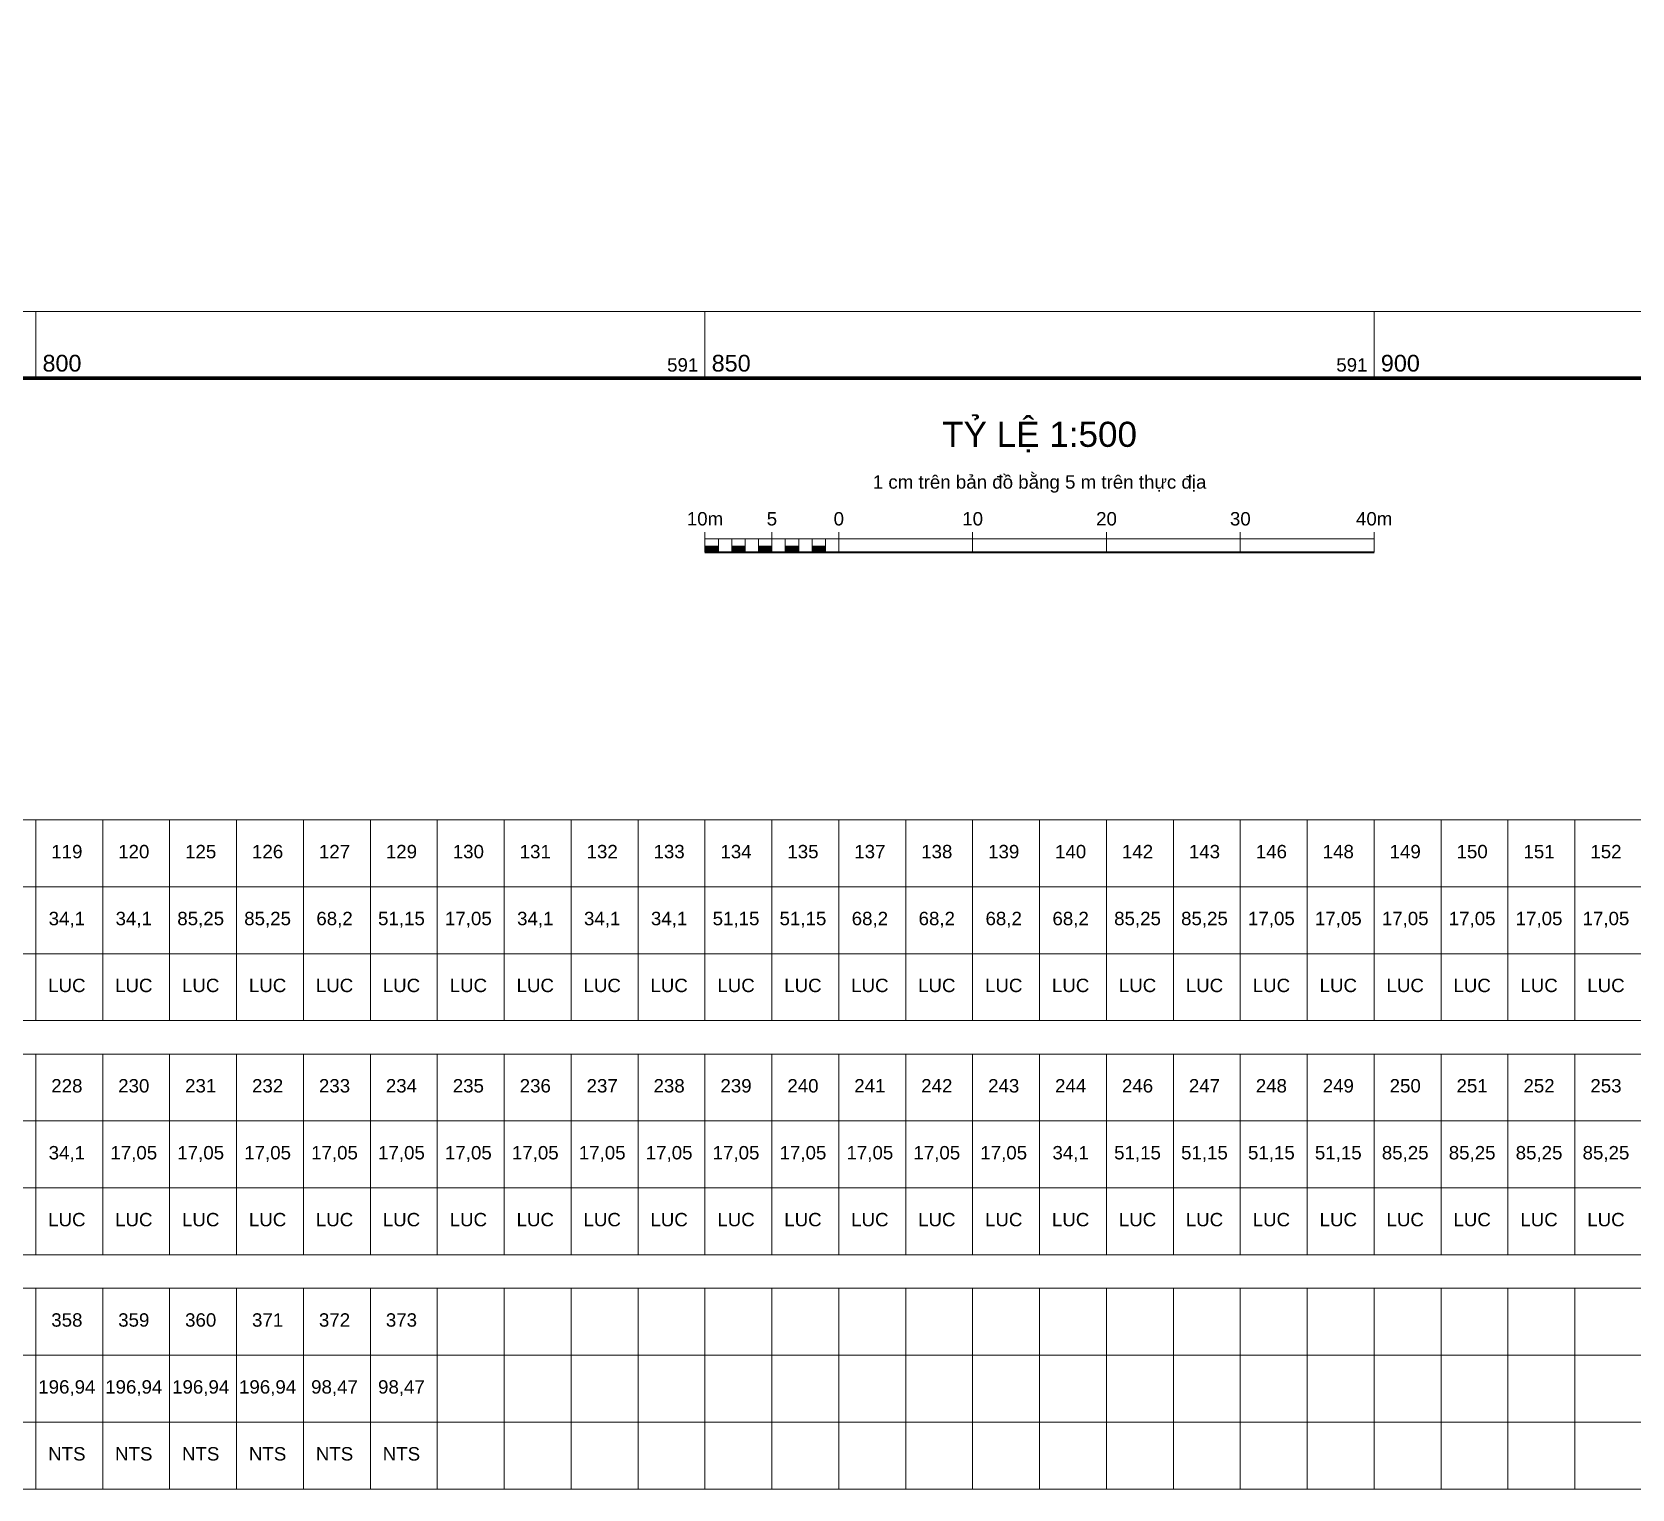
# Model space of a CAD drawing. Header units: metres. Extents: x 591680 to 592121, y 2319362 to 2319832.
# Drawn here: x 591799.7 to 591919.3, y 2319362 to 2319470.9 of the extents above; entities that cross this region are included whole.
import ezdxf
from ezdxf.enums import TextEntityAlignment as Align

# ---------------------------------------------------------------- set-up
doc = ezdxf.new("R2010")
doc.units = ezdxf.units.M
doc.header["$MEASUREMENT"] = 0
for name, color, linetype, lineweight in [('Level 13', 7, 'Continuous', 0), ('Level 2', 7, 'Continuous', 0), ('Level 4', 7, 'Continuous', 0), ('Level 63', 7, 'Continuous', 0)]:
    doc.layers.add(name, color=color, linetype=linetype, lineweight=lineweight)
doc.styles.get("Standard").update_dxf_attribs({"font": 'arial.ttf'})

# ---------------------------------------------------------------- blocks, each defined once
blk = doc.blocks.new('N_BTNh_15')
at = {"layer": 'Level 13', "color": 3, "linetype": 'Continuous', "lineweight": 0}
blk.add_text('LUC', height=1, dxfattribs=at).set_placement((0, -10), align=Align.MIDDLE_CENTER)
at = {"layer": 'Level 2', "color": 2, "linetype": 'Continuous', "lineweight": 0}
blk.add_text('119', height=1, dxfattribs=at).set_placement((0, 0), align=Align.MIDDLE_CENTER)
at = {"layer": 'Level 4', "color": 1, "linetype": 'Continuous', "lineweight": 0}
blk.add_text('34,1', height=1, dxfattribs=at).set_placement((0, -5), align=Align.MIDDLE_CENTER)
blk = doc.blocks.new('N_BTNh_16')
at = {"layer": 'Level 13', "color": 3, "linetype": 'Continuous', "lineweight": 0}
blk.add_text('LUC', height=1, dxfattribs=at).set_placement((0, -10), align=Align.MIDDLE_CENTER)
at = {"layer": 'Level 2', "color": 2, "linetype": 'Continuous', "lineweight": 0}
blk.add_text('120', height=1, dxfattribs=at).set_placement((0, 0), align=Align.MIDDLE_CENTER)
at = {"layer": 'Level 4', "color": 1, "linetype": 'Continuous', "lineweight": 0}
blk.add_text('34,1', height=1, dxfattribs=at).set_placement((0, -5), align=Align.MIDDLE_CENTER)
blk = doc.blocks.new('N_BTNh_17')
at = {"layer": 'Level 13', "color": 3, "linetype": 'Continuous', "lineweight": 0}
blk.add_text('LUC', height=1, dxfattribs=at).set_placement((0, -10), align=Align.MIDDLE_CENTER)
at = {"layer": 'Level 2', "color": 2, "linetype": 'Continuous', "lineweight": 0}
blk.add_text('127', height=1, dxfattribs=at).set_placement((0, 0), align=Align.MIDDLE_CENTER)
at = {"layer": 'Level 4', "color": 1, "linetype": 'Continuous', "lineweight": 0}
blk.add_text('68,2', height=1, dxfattribs=at).set_placement((0, -5), align=Align.MIDDLE_CENTER)
blk = doc.blocks.new('N_BTNh_18')
at = {"layer": 'Level 13', "color": 3, "linetype": 'Continuous', "lineweight": 0}
blk.add_text('LUC', height=1, dxfattribs=at).set_placement((0, -10), align=Align.MIDDLE_CENTER)
at = {"layer": 'Level 2', "color": 2, "linetype": 'Continuous', "lineweight": 0}
blk.add_text('131', height=1, dxfattribs=at).set_placement((0, 0), align=Align.MIDDLE_CENTER)
at = {"layer": 'Level 4', "color": 1, "linetype": 'Continuous', "lineweight": 0}
blk.add_text('34,1', height=1, dxfattribs=at).set_placement((0, -5), align=Align.MIDDLE_CENTER)
blk = doc.blocks.new('N_BTNh_19')
at = {"layer": 'Level 13', "color": 3, "linetype": 'Continuous', "lineweight": 0}
blk.add_text('LUC', height=1, dxfattribs=at).set_placement((0, -10), align=Align.MIDDLE_CENTER)
at = {"layer": 'Level 2', "color": 2, "linetype": 'Continuous', "lineweight": 0}
blk.add_text('132', height=1, dxfattribs=at).set_placement((0, 0), align=Align.MIDDLE_CENTER)
at = {"layer": 'Level 4', "color": 1, "linetype": 'Continuous', "lineweight": 0}
blk.add_text('34,1', height=1, dxfattribs=at).set_placement((0, -5), align=Align.MIDDLE_CENTER)
blk = doc.blocks.new('N_BTNh_20')
at = {"layer": 'Level 13', "color": 3, "linetype": 'Continuous', "lineweight": 0}
blk.add_text('LUC', height=1, dxfattribs=at).set_placement((0, -10), align=Align.MIDDLE_CENTER)
at = {"layer": 'Level 2', "color": 2, "linetype": 'Continuous', "lineweight": 0}
blk.add_text('133', height=1, dxfattribs=at).set_placement((0, 0), align=Align.MIDDLE_CENTER)
at = {"layer": 'Level 4', "color": 1, "linetype": 'Continuous', "lineweight": 0}
blk.add_text('34,1', height=1, dxfattribs=at).set_placement((0, -5), align=Align.MIDDLE_CENTER)
blk = doc.blocks.new('N_BTNh_21')
at = {"layer": 'Level 13', "color": 3, "linetype": 'Continuous', "lineweight": 0}
blk.add_text('LUC', height=1, dxfattribs=at).set_placement((0, -10), align=Align.MIDDLE_CENTER)
at = {"layer": 'Level 2', "color": 2, "linetype": 'Continuous', "lineweight": 0}
blk.add_text('137', height=1, dxfattribs=at).set_placement((0, 0), align=Align.MIDDLE_CENTER)
at = {"layer": 'Level 4', "color": 1, "linetype": 'Continuous', "lineweight": 0}
blk.add_text('68,2', height=1, dxfattribs=at).set_placement((0, -5), align=Align.MIDDLE_CENTER)
blk = doc.blocks.new('N_BTNh_22')
at = {"layer": 'Level 13', "color": 3, "linetype": 'Continuous', "lineweight": 0}
blk.add_text('LUC', height=1, dxfattribs=at).set_placement((0, -10), align=Align.MIDDLE_CENTER)
at = {"layer": 'Level 2', "color": 2, "linetype": 'Continuous', "lineweight": 0}
blk.add_text('138', height=1, dxfattribs=at).set_placement((0, 0), align=Align.MIDDLE_CENTER)
at = {"layer": 'Level 4', "color": 1, "linetype": 'Continuous', "lineweight": 0}
blk.add_text('68,2', height=1, dxfattribs=at).set_placement((0, -5), align=Align.MIDDLE_CENTER)
blk = doc.blocks.new('N_BTNh_23')
at = {"layer": 'Level 13', "color": 3, "linetype": 'Continuous', "lineweight": 0}
blk.add_text('LUC', height=1, dxfattribs=at).set_placement((0, -10), align=Align.MIDDLE_CENTER)
at = {"layer": 'Level 2', "color": 2, "linetype": 'Continuous', "lineweight": 0}
blk.add_text('139', height=1, dxfattribs=at).set_placement((0, 0), align=Align.MIDDLE_CENTER)
at = {"layer": 'Level 4', "color": 1, "linetype": 'Continuous', "lineweight": 0}
blk.add_text('68,2', height=1, dxfattribs=at).set_placement((0, -5), align=Align.MIDDLE_CENTER)
blk = doc.blocks.new('N_BTNh_24')
at = {"layer": 'Level 13', "color": 3, "linetype": 'Continuous', "lineweight": 0}
blk.add_text('LUC', height=1, dxfattribs=at).set_placement((0, -10), align=Align.MIDDLE_CENTER)
at = {"layer": 'Level 2', "color": 2, "linetype": 'Continuous', "lineweight": 0}
blk.add_text('140', height=1, dxfattribs=at).set_placement((0, 0), align=Align.MIDDLE_CENTER)
at = {"layer": 'Level 4', "color": 1, "linetype": 'Continuous', "lineweight": 0}
blk.add_text('68,2', height=1, dxfattribs=at).set_placement((0, -5), align=Align.MIDDLE_CENTER)
blk = doc.blocks.new('N_BTNh_43')
at = {"layer": 'Level 13', "color": 3, "linetype": 'Continuous', "lineweight": 0}
blk.add_text('LUC', height=1, dxfattribs=at).set_placement((0, -10), align=Align.MIDDLE_CENTER)
at = {"layer": 'Level 2', "color": 2, "linetype": 'Continuous', "lineweight": 0}
blk.add_text('228', height=1, dxfattribs=at).set_placement((0, 0), align=Align.MIDDLE_CENTER)
at = {"layer": 'Level 4', "color": 1, "linetype": 'Continuous', "lineweight": 0}
blk.add_text('34,1', height=1, dxfattribs=at).set_placement((0, -5), align=Align.MIDDLE_CENTER)
blk = doc.blocks.new('N_BTNh_44')
at = {"layer": 'Level 13', "color": 3, "linetype": 'Continuous', "lineweight": 0}
blk.add_text('LUC', height=1, dxfattribs=at).set_placement((0, -10), align=Align.MIDDLE_CENTER)
at = {"layer": 'Level 2', "color": 2, "linetype": 'Continuous', "lineweight": 0}
blk.add_text('244', height=1, dxfattribs=at).set_placement((0, 0), align=Align.MIDDLE_CENTER)
at = {"layer": 'Level 4', "color": 1, "linetype": 'Continuous', "lineweight": 0}
blk.add_text('34,1', height=1, dxfattribs=at).set_placement((0, -5), align=Align.MIDDLE_CENTER)
blk = doc.blocks.new('N_BTNh_67')
at = {"layer": 'Level 13', "color": 3, "linetype": 'Continuous', "lineweight": 0}
blk.add_text('NTS', height=1, dxfattribs=at).set_placement((0, -10), align=Align.MIDDLE_CENTER)
at = {"layer": 'Level 2', "color": 2, "linetype": 'Continuous', "lineweight": 0}
blk.add_text('358', height=1, dxfattribs=at).set_placement((0, 0), align=Align.MIDDLE_CENTER)
at = {"layer": 'Level 4', "color": 1, "linetype": 'Continuous', "lineweight": 0}
blk.add_text('196,94', height=1, dxfattribs=at).set_placement((0, -5), align=Align.MIDDLE_CENTER)
blk = doc.blocks.new('N_BTNh_68')
at = {"layer": 'Level 13', "color": 3, "linetype": 'Continuous', "lineweight": 0}
blk.add_text('NTS', height=1, dxfattribs=at).set_placement((0, -10), align=Align.MIDDLE_CENTER)
at = {"layer": 'Level 2', "color": 2, "linetype": 'Continuous', "lineweight": 0}
blk.add_text('359', height=1, dxfattribs=at).set_placement((0, 0), align=Align.MIDDLE_CENTER)
at = {"layer": 'Level 4', "color": 1, "linetype": 'Continuous', "lineweight": 0}
blk.add_text('196,94', height=1, dxfattribs=at).set_placement((0, -5), align=Align.MIDDLE_CENTER)
blk = doc.blocks.new('N_BTNh_69')
at = {"layer": 'Level 13', "color": 3, "linetype": 'Continuous', "lineweight": 0}
blk.add_text('NTS', height=1, dxfattribs=at).set_placement((0, -10), align=Align.MIDDLE_CENTER)
at = {"layer": 'Level 2', "color": 2, "linetype": 'Continuous', "lineweight": 0}
blk.add_text('360', height=1, dxfattribs=at).set_placement((0, 0), align=Align.MIDDLE_CENTER)
at = {"layer": 'Level 4', "color": 1, "linetype": 'Continuous', "lineweight": 0}
blk.add_text('196,94', height=1, dxfattribs=at).set_placement((0, -5), align=Align.MIDDLE_CENTER)
blk = doc.blocks.new('N_BTNh_70')
at = {"layer": 'Level 13', "color": 3, "linetype": 'Continuous', "lineweight": 0}
blk.add_text('NTS', height=1, dxfattribs=at).set_placement((0, -10), align=Align.MIDDLE_CENTER)
at = {"layer": 'Level 2', "color": 2, "linetype": 'Continuous', "lineweight": 0}
blk.add_text('371', height=1, dxfattribs=at).set_placement((0, 0), align=Align.MIDDLE_CENTER)
at = {"layer": 'Level 4', "color": 1, "linetype": 'Continuous', "lineweight": 0}
blk.add_text('196,94', height=1, dxfattribs=at).set_placement((0, -5), align=Align.MIDDLE_CENTER)
blk = doc.blocks.new('N_BTNh_71')
at = {"layer": 'Level 13', "color": 3, "linetype": 'Continuous', "lineweight": 0}
blk.add_text('LUC', height=1, dxfattribs=at).set_placement((0, -10), align=Align.MIDDLE_CENTER)
at = {"layer": 'Level 2', "color": 2, "linetype": 'Continuous', "lineweight": 0}
blk.add_text('130', height=1, dxfattribs=at).set_placement((0, 0), align=Align.MIDDLE_CENTER)
at = {"layer": 'Level 4', "color": 1, "linetype": 'Continuous', "lineweight": 0}
blk.add_text('17,05', height=1, dxfattribs=at).set_placement((0, -5), align=Align.MIDDLE_CENTER)
blk = doc.blocks.new('N_BTNh_72')
at = {"layer": 'Level 13', "color": 3, "linetype": 'Continuous', "lineweight": 0}
blk.add_text('LUC', height=1, dxfattribs=at).set_placement((0, -10), align=Align.MIDDLE_CENTER)
at = {"layer": 'Level 2', "color": 2, "linetype": 'Continuous', "lineweight": 0}
blk.add_text('146', height=1, dxfattribs=at).set_placement((0, 0), align=Align.MIDDLE_CENTER)
at = {"layer": 'Level 4', "color": 1, "linetype": 'Continuous', "lineweight": 0}
blk.add_text('17,05', height=1, dxfattribs=at).set_placement((0, -5), align=Align.MIDDLE_CENTER)
blk = doc.blocks.new('N_BTNh_73')
at = {"layer": 'Level 13', "color": 3, "linetype": 'Continuous', "lineweight": 0}
blk.add_text('LUC', height=1, dxfattribs=at).set_placement((0, -10), align=Align.MIDDLE_CENTER)
at = {"layer": 'Level 2', "color": 2, "linetype": 'Continuous', "lineweight": 0}
blk.add_text('148', height=1, dxfattribs=at).set_placement((0, 0), align=Align.MIDDLE_CENTER)
at = {"layer": 'Level 4', "color": 1, "linetype": 'Continuous', "lineweight": 0}
blk.add_text('17,05', height=1, dxfattribs=at).set_placement((0, -5), align=Align.MIDDLE_CENTER)
blk = doc.blocks.new('N_BTNh_74')
at = {"layer": 'Level 13', "color": 3, "linetype": 'Continuous', "lineweight": 0}
blk.add_text('LUC', height=1, dxfattribs=at).set_placement((0, -10), align=Align.MIDDLE_CENTER)
at = {"layer": 'Level 2', "color": 2, "linetype": 'Continuous', "lineweight": 0}
blk.add_text('149', height=1, dxfattribs=at).set_placement((0, 0), align=Align.MIDDLE_CENTER)
at = {"layer": 'Level 4', "color": 1, "linetype": 'Continuous', "lineweight": 0}
blk.add_text('17,05', height=1, dxfattribs=at).set_placement((0, -5), align=Align.MIDDLE_CENTER)
blk = doc.blocks.new('N_BTNh_75')
at = {"layer": 'Level 13', "color": 3, "linetype": 'Continuous', "lineweight": 0}
blk.add_text('LUC', height=1, dxfattribs=at).set_placement((0, -10), align=Align.MIDDLE_CENTER)
at = {"layer": 'Level 2', "color": 2, "linetype": 'Continuous', "lineweight": 0}
blk.add_text('150', height=1, dxfattribs=at).set_placement((0, 0), align=Align.MIDDLE_CENTER)
at = {"layer": 'Level 4', "color": 1, "linetype": 'Continuous', "lineweight": 0}
blk.add_text('17,05', height=1, dxfattribs=at).set_placement((0, -5), align=Align.MIDDLE_CENTER)
blk = doc.blocks.new('N_BTNh_76')
at = {"layer": 'Level 13', "color": 3, "linetype": 'Continuous', "lineweight": 0}
blk.add_text('LUC', height=1, dxfattribs=at).set_placement((0, -10), align=Align.MIDDLE_CENTER)
at = {"layer": 'Level 2', "color": 2, "linetype": 'Continuous', "lineweight": 0}
blk.add_text('151', height=1, dxfattribs=at).set_placement((0, 0), align=Align.MIDDLE_CENTER)
at = {"layer": 'Level 4', "color": 1, "linetype": 'Continuous', "lineweight": 0}
blk.add_text('17,05', height=1, dxfattribs=at).set_placement((0, -5), align=Align.MIDDLE_CENTER)
blk = doc.blocks.new('N_BTNh_77')
at = {"layer": 'Level 13', "color": 3, "linetype": 'Continuous', "lineweight": 0}
blk.add_text('LUC', height=1, dxfattribs=at).set_placement((0, -10), align=Align.MIDDLE_CENTER)
at = {"layer": 'Level 2', "color": 2, "linetype": 'Continuous', "lineweight": 0}
blk.add_text('152', height=1, dxfattribs=at).set_placement((0, 0), align=Align.MIDDLE_CENTER)
at = {"layer": 'Level 4', "color": 1, "linetype": 'Continuous', "lineweight": 0}
blk.add_text('17,05', height=1, dxfattribs=at).set_placement((0, -5), align=Align.MIDDLE_CENTER)
blk = doc.blocks.new('N_BTNh_84')
at = {"layer": 'Level 13', "color": 3, "linetype": 'Continuous', "lineweight": 0}
blk.add_text('LUC', height=1, dxfattribs=at).set_placement((0, -10), align=Align.MIDDLE_CENTER)
at = {"layer": 'Level 2', "color": 2, "linetype": 'Continuous', "lineweight": 0}
blk.add_text('230', height=1, dxfattribs=at).set_placement((0, 0), align=Align.MIDDLE_CENTER)
at = {"layer": 'Level 4', "color": 1, "linetype": 'Continuous', "lineweight": 0}
blk.add_text('17,05', height=1, dxfattribs=at).set_placement((0, -5), align=Align.MIDDLE_CENTER)
blk = doc.blocks.new('N_BTNh_85')
at = {"layer": 'Level 13', "color": 3, "linetype": 'Continuous', "lineweight": 0}
blk.add_text('LUC', height=1, dxfattribs=at).set_placement((0, -10), align=Align.MIDDLE_CENTER)
at = {"layer": 'Level 2', "color": 2, "linetype": 'Continuous', "lineweight": 0}
blk.add_text('231', height=1, dxfattribs=at).set_placement((0, 0), align=Align.MIDDLE_CENTER)
at = {"layer": 'Level 4', "color": 1, "linetype": 'Continuous', "lineweight": 0}
blk.add_text('17,05', height=1, dxfattribs=at).set_placement((0, -5), align=Align.MIDDLE_CENTER)
blk = doc.blocks.new('N_BTNh_86')
at = {"layer": 'Level 13', "color": 3, "linetype": 'Continuous', "lineweight": 0}
blk.add_text('LUC', height=1, dxfattribs=at).set_placement((0, -10), align=Align.MIDDLE_CENTER)
at = {"layer": 'Level 2', "color": 2, "linetype": 'Continuous', "lineweight": 0}
blk.add_text('232', height=1, dxfattribs=at).set_placement((0, 0), align=Align.MIDDLE_CENTER)
at = {"layer": 'Level 4', "color": 1, "linetype": 'Continuous', "lineweight": 0}
blk.add_text('17,05', height=1, dxfattribs=at).set_placement((0, -5), align=Align.MIDDLE_CENTER)
blk = doc.blocks.new('N_BTNh_87')
at = {"layer": 'Level 13', "color": 3, "linetype": 'Continuous', "lineweight": 0}
blk.add_text('LUC', height=1, dxfattribs=at).set_placement((0, -10), align=Align.MIDDLE_CENTER)
at = {"layer": 'Level 2', "color": 2, "linetype": 'Continuous', "lineweight": 0}
blk.add_text('233', height=1, dxfattribs=at).set_placement((0, 0), align=Align.MIDDLE_CENTER)
at = {"layer": 'Level 4', "color": 1, "linetype": 'Continuous', "lineweight": 0}
blk.add_text('17,05', height=1, dxfattribs=at).set_placement((0, -5), align=Align.MIDDLE_CENTER)
blk = doc.blocks.new('N_BTNh_88')
at = {"layer": 'Level 13', "color": 3, "linetype": 'Continuous', "lineweight": 0}
blk.add_text('LUC', height=1, dxfattribs=at).set_placement((0, -10), align=Align.MIDDLE_CENTER)
at = {"layer": 'Level 2', "color": 2, "linetype": 'Continuous', "lineweight": 0}
blk.add_text('234', height=1, dxfattribs=at).set_placement((0, 0), align=Align.MIDDLE_CENTER)
at = {"layer": 'Level 4', "color": 1, "linetype": 'Continuous', "lineweight": 0}
blk.add_text('17,05', height=1, dxfattribs=at).set_placement((0, -5), align=Align.MIDDLE_CENTER)
blk = doc.blocks.new('N_BTNh_89')
at = {"layer": 'Level 13', "color": 3, "linetype": 'Continuous', "lineweight": 0}
blk.add_text('LUC', height=1, dxfattribs=at).set_placement((0, -10), align=Align.MIDDLE_CENTER)
at = {"layer": 'Level 2', "color": 2, "linetype": 'Continuous', "lineweight": 0}
blk.add_text('235', height=1, dxfattribs=at).set_placement((0, 0), align=Align.MIDDLE_CENTER)
at = {"layer": 'Level 4', "color": 1, "linetype": 'Continuous', "lineweight": 0}
blk.add_text('17,05', height=1, dxfattribs=at).set_placement((0, -5), align=Align.MIDDLE_CENTER)
blk = doc.blocks.new('N_BTNh_90')
at = {"layer": 'Level 13', "color": 3, "linetype": 'Continuous', "lineweight": 0}
blk.add_text('LUC', height=1, dxfattribs=at).set_placement((0, -10), align=Align.MIDDLE_CENTER)
at = {"layer": 'Level 2', "color": 2, "linetype": 'Continuous', "lineweight": 0}
blk.add_text('236', height=1, dxfattribs=at).set_placement((0, 0), align=Align.MIDDLE_CENTER)
at = {"layer": 'Level 4', "color": 1, "linetype": 'Continuous', "lineweight": 0}
blk.add_text('17,05', height=1, dxfattribs=at).set_placement((0, -5), align=Align.MIDDLE_CENTER)
blk = doc.blocks.new('N_BTNh_91')
at = {"layer": 'Level 13', "color": 3, "linetype": 'Continuous', "lineweight": 0}
blk.add_text('LUC', height=1, dxfattribs=at).set_placement((0, -10), align=Align.MIDDLE_CENTER)
at = {"layer": 'Level 2', "color": 2, "linetype": 'Continuous', "lineweight": 0}
blk.add_text('237', height=1, dxfattribs=at).set_placement((0, 0), align=Align.MIDDLE_CENTER)
at = {"layer": 'Level 4', "color": 1, "linetype": 'Continuous', "lineweight": 0}
blk.add_text('17,05', height=1, dxfattribs=at).set_placement((0, -5), align=Align.MIDDLE_CENTER)
blk = doc.blocks.new('N_BTNh_92')
at = {"layer": 'Level 13', "color": 3, "linetype": 'Continuous', "lineweight": 0}
blk.add_text('LUC', height=1, dxfattribs=at).set_placement((0, -10), align=Align.MIDDLE_CENTER)
at = {"layer": 'Level 2', "color": 2, "linetype": 'Continuous', "lineweight": 0}
blk.add_text('238', height=1, dxfattribs=at).set_placement((0, 0), align=Align.MIDDLE_CENTER)
at = {"layer": 'Level 4', "color": 1, "linetype": 'Continuous', "lineweight": 0}
blk.add_text('17,05', height=1, dxfattribs=at).set_placement((0, -5), align=Align.MIDDLE_CENTER)
blk = doc.blocks.new('N_BTNh_93')
at = {"layer": 'Level 13', "color": 3, "linetype": 'Continuous', "lineweight": 0}
blk.add_text('LUC', height=1, dxfattribs=at).set_placement((0, -10), align=Align.MIDDLE_CENTER)
at = {"layer": 'Level 2', "color": 2, "linetype": 'Continuous', "lineweight": 0}
blk.add_text('239', height=1, dxfattribs=at).set_placement((0, 0), align=Align.MIDDLE_CENTER)
at = {"layer": 'Level 4', "color": 1, "linetype": 'Continuous', "lineweight": 0}
blk.add_text('17,05', height=1, dxfattribs=at).set_placement((0, -5), align=Align.MIDDLE_CENTER)
blk = doc.blocks.new('N_BTNh_94')
at = {"layer": 'Level 13', "color": 3, "linetype": 'Continuous', "lineweight": 0}
blk.add_text('LUC', height=1, dxfattribs=at).set_placement((0, -10), align=Align.MIDDLE_CENTER)
at = {"layer": 'Level 2', "color": 2, "linetype": 'Continuous', "lineweight": 0}
blk.add_text('240', height=1, dxfattribs=at).set_placement((0, 0), align=Align.MIDDLE_CENTER)
at = {"layer": 'Level 4', "color": 1, "linetype": 'Continuous', "lineweight": 0}
blk.add_text('17,05', height=1, dxfattribs=at).set_placement((0, -5), align=Align.MIDDLE_CENTER)
blk = doc.blocks.new('N_BTNh_95')
at = {"layer": 'Level 13', "color": 3, "linetype": 'Continuous', "lineweight": 0}
blk.add_text('LUC', height=1, dxfattribs=at).set_placement((0, -10), align=Align.MIDDLE_CENTER)
at = {"layer": 'Level 2', "color": 2, "linetype": 'Continuous', "lineweight": 0}
blk.add_text('241', height=1, dxfattribs=at).set_placement((0, 0), align=Align.MIDDLE_CENTER)
at = {"layer": 'Level 4', "color": 1, "linetype": 'Continuous', "lineweight": 0}
blk.add_text('17,05', height=1, dxfattribs=at).set_placement((0, -5), align=Align.MIDDLE_CENTER)
blk = doc.blocks.new('N_BTNh_96')
at = {"layer": 'Level 13', "color": 3, "linetype": 'Continuous', "lineweight": 0}
blk.add_text('LUC', height=1, dxfattribs=at).set_placement((0, -10), align=Align.MIDDLE_CENTER)
at = {"layer": 'Level 2', "color": 2, "linetype": 'Continuous', "lineweight": 0}
blk.add_text('242', height=1, dxfattribs=at).set_placement((0, 0), align=Align.MIDDLE_CENTER)
at = {"layer": 'Level 4', "color": 1, "linetype": 'Continuous', "lineweight": 0}
blk.add_text('17,05', height=1, dxfattribs=at).set_placement((0, -5), align=Align.MIDDLE_CENTER)
blk = doc.blocks.new('N_BTNh_97')
at = {"layer": 'Level 13', "color": 3, "linetype": 'Continuous', "lineweight": 0}
blk.add_text('LUC', height=1, dxfattribs=at).set_placement((0, -10), align=Align.MIDDLE_CENTER)
at = {"layer": 'Level 2', "color": 2, "linetype": 'Continuous', "lineweight": 0}
blk.add_text('243', height=1, dxfattribs=at).set_placement((0, 0), align=Align.MIDDLE_CENTER)
at = {"layer": 'Level 4', "color": 1, "linetype": 'Continuous', "lineweight": 0}
blk.add_text('17,05', height=1, dxfattribs=at).set_placement((0, -5), align=Align.MIDDLE_CENTER)
blk = doc.blocks.new('N_BTNh_103')
at = {"layer": 'Level 13', "color": 3, "linetype": 'Continuous', "lineweight": 0}
blk.add_text('LUC', height=1, dxfattribs=at).set_placement((0, -10), align=Align.MIDDLE_CENTER)
at = {"layer": 'Level 2', "color": 2, "linetype": 'Continuous', "lineweight": 0}
blk.add_text('129', height=1, dxfattribs=at).set_placement((0, 0), align=Align.MIDDLE_CENTER)
at = {"layer": 'Level 4', "color": 1, "linetype": 'Continuous', "lineweight": 0}
blk.add_text('51,15', height=1, dxfattribs=at).set_placement((0, -5), align=Align.MIDDLE_CENTER)
blk = doc.blocks.new('N_BTNh_104')
at = {"layer": 'Level 13', "color": 3, "linetype": 'Continuous', "lineweight": 0}
blk.add_text('LUC', height=1, dxfattribs=at).set_placement((0, -10), align=Align.MIDDLE_CENTER)
at = {"layer": 'Level 2', "color": 2, "linetype": 'Continuous', "lineweight": 0}
blk.add_text('134', height=1, dxfattribs=at).set_placement((0, 0), align=Align.MIDDLE_CENTER)
at = {"layer": 'Level 4', "color": 1, "linetype": 'Continuous', "lineweight": 0}
blk.add_text('51,15', height=1, dxfattribs=at).set_placement((0, -5), align=Align.MIDDLE_CENTER)
blk = doc.blocks.new('N_BTNh_105')
at = {"layer": 'Level 13', "color": 3, "linetype": 'Continuous', "lineweight": 0}
blk.add_text('LUC', height=1, dxfattribs=at).set_placement((0, -10), align=Align.MIDDLE_CENTER)
at = {"layer": 'Level 2', "color": 2, "linetype": 'Continuous', "lineweight": 0}
blk.add_text('135', height=1, dxfattribs=at).set_placement((0, 0), align=Align.MIDDLE_CENTER)
at = {"layer": 'Level 4', "color": 1, "linetype": 'Continuous', "lineweight": 0}
blk.add_text('51,15', height=1, dxfattribs=at).set_placement((0, -5), align=Align.MIDDLE_CENTER)
blk = doc.blocks.new('N_BTNh_117')
at = {"layer": 'Level 13', "color": 3, "linetype": 'Continuous', "lineweight": 0}
blk.add_text('LUC', height=1, dxfattribs=at).set_placement((0, -10), align=Align.MIDDLE_CENTER)
at = {"layer": 'Level 2', "color": 2, "linetype": 'Continuous', "lineweight": 0}
blk.add_text('246', height=1, dxfattribs=at).set_placement((0, 0), align=Align.MIDDLE_CENTER)
at = {"layer": 'Level 4', "color": 1, "linetype": 'Continuous', "lineweight": 0}
blk.add_text('51,15', height=1, dxfattribs=at).set_placement((0, -5), align=Align.MIDDLE_CENTER)
blk = doc.blocks.new('N_BTNh_118')
at = {"layer": 'Level 13', "color": 3, "linetype": 'Continuous', "lineweight": 0}
blk.add_text('LUC', height=1, dxfattribs=at).set_placement((0, -10), align=Align.MIDDLE_CENTER)
at = {"layer": 'Level 2', "color": 2, "linetype": 'Continuous', "lineweight": 0}
blk.add_text('247', height=1, dxfattribs=at).set_placement((0, 0), align=Align.MIDDLE_CENTER)
at = {"layer": 'Level 4', "color": 1, "linetype": 'Continuous', "lineweight": 0}
blk.add_text('51,15', height=1, dxfattribs=at).set_placement((0, -5), align=Align.MIDDLE_CENTER)
blk = doc.blocks.new('N_BTNh_119')
at = {"layer": 'Level 13', "color": 3, "linetype": 'Continuous', "lineweight": 0}
blk.add_text('LUC', height=1, dxfattribs=at).set_placement((0, -10), align=Align.MIDDLE_CENTER)
at = {"layer": 'Level 2', "color": 2, "linetype": 'Continuous', "lineweight": 0}
blk.add_text('248', height=1, dxfattribs=at).set_placement((0, 0), align=Align.MIDDLE_CENTER)
at = {"layer": 'Level 4', "color": 1, "linetype": 'Continuous', "lineweight": 0}
blk.add_text('51,15', height=1, dxfattribs=at).set_placement((0, -5), align=Align.MIDDLE_CENTER)
blk = doc.blocks.new('N_BTNh_120')
at = {"layer": 'Level 13', "color": 3, "linetype": 'Continuous', "lineweight": 0}
blk.add_text('LUC', height=1, dxfattribs=at).set_placement((0, -10), align=Align.MIDDLE_CENTER)
at = {"layer": 'Level 2', "color": 2, "linetype": 'Continuous', "lineweight": 0}
blk.add_text('249', height=1, dxfattribs=at).set_placement((0, 0), align=Align.MIDDLE_CENTER)
at = {"layer": 'Level 4', "color": 1, "linetype": 'Continuous', "lineweight": 0}
blk.add_text('51,15', height=1, dxfattribs=at).set_placement((0, -5), align=Align.MIDDLE_CENTER)
blk = doc.blocks.new('N_BTNh_132')
at = {"layer": 'Level 13', "color": 3, "linetype": 'Continuous', "lineweight": 0}
blk.add_text('LUC', height=1, dxfattribs=at).set_placement((0, -10), align=Align.MIDDLE_CENTER)
at = {"layer": 'Level 2', "color": 2, "linetype": 'Continuous', "lineweight": 0}
blk.add_text('125', height=1, dxfattribs=at).set_placement((0, 0), align=Align.MIDDLE_CENTER)
at = {"layer": 'Level 4', "color": 1, "linetype": 'Continuous', "lineweight": 0}
blk.add_text('85,25', height=1, dxfattribs=at).set_placement((0, -5), align=Align.MIDDLE_CENTER)
blk = doc.blocks.new('N_BTNh_133')
at = {"layer": 'Level 13', "color": 3, "linetype": 'Continuous', "lineweight": 0}
blk.add_text('LUC', height=1, dxfattribs=at).set_placement((0, -10), align=Align.MIDDLE_CENTER)
at = {"layer": 'Level 2', "color": 2, "linetype": 'Continuous', "lineweight": 0}
blk.add_text('126', height=1, dxfattribs=at).set_placement((0, 0), align=Align.MIDDLE_CENTER)
at = {"layer": 'Level 4', "color": 1, "linetype": 'Continuous', "lineweight": 0}
blk.add_text('85,25', height=1, dxfattribs=at).set_placement((0, -5), align=Align.MIDDLE_CENTER)
blk = doc.blocks.new('N_BTNh_134')
at = {"layer": 'Level 13', "color": 3, "linetype": 'Continuous', "lineweight": 0}
blk.add_text('LUC', height=1, dxfattribs=at).set_placement((0, -10), align=Align.MIDDLE_CENTER)
at = {"layer": 'Level 2', "color": 2, "linetype": 'Continuous', "lineweight": 0}
blk.add_text('142', height=1, dxfattribs=at).set_placement((0, 0), align=Align.MIDDLE_CENTER)
at = {"layer": 'Level 4', "color": 1, "linetype": 'Continuous', "lineweight": 0}
blk.add_text('85,25', height=1, dxfattribs=at).set_placement((0, -5), align=Align.MIDDLE_CENTER)
blk = doc.blocks.new('N_BTNh_135')
at = {"layer": 'Level 13', "color": 3, "linetype": 'Continuous', "lineweight": 0}
blk.add_text('LUC', height=1, dxfattribs=at).set_placement((0, -10), align=Align.MIDDLE_CENTER)
at = {"layer": 'Level 2', "color": 2, "linetype": 'Continuous', "lineweight": 0}
blk.add_text('143', height=1, dxfattribs=at).set_placement((0, 0), align=Align.MIDDLE_CENTER)
at = {"layer": 'Level 4', "color": 1, "linetype": 'Continuous', "lineweight": 0}
blk.add_text('85,25', height=1, dxfattribs=at).set_placement((0, -5), align=Align.MIDDLE_CENTER)
blk = doc.blocks.new('N_BTNh_143')
at = {"layer": 'Level 13', "color": 3, "linetype": 'Continuous', "lineweight": 0}
blk.add_text('LUC', height=1, dxfattribs=at).set_placement((0, -10), align=Align.MIDDLE_CENTER)
at = {"layer": 'Level 2', "color": 2, "linetype": 'Continuous', "lineweight": 0}
blk.add_text('250', height=1, dxfattribs=at).set_placement((0, 0), align=Align.MIDDLE_CENTER)
at = {"layer": 'Level 4', "color": 1, "linetype": 'Continuous', "lineweight": 0}
blk.add_text('85,25', height=1, dxfattribs=at).set_placement((0, -5), align=Align.MIDDLE_CENTER)
blk = doc.blocks.new('N_BTNh_144')
at = {"layer": 'Level 13', "color": 3, "linetype": 'Continuous', "lineweight": 0}
blk.add_text('LUC', height=1, dxfattribs=at).set_placement((0, -10), align=Align.MIDDLE_CENTER)
at = {"layer": 'Level 2', "color": 2, "linetype": 'Continuous', "lineweight": 0}
blk.add_text('251', height=1, dxfattribs=at).set_placement((0, 0), align=Align.MIDDLE_CENTER)
at = {"layer": 'Level 4', "color": 1, "linetype": 'Continuous', "lineweight": 0}
blk.add_text('85,25', height=1, dxfattribs=at).set_placement((0, -5), align=Align.MIDDLE_CENTER)
blk = doc.blocks.new('N_BTNh_145')
at = {"layer": 'Level 13', "color": 3, "linetype": 'Continuous', "lineweight": 0}
blk.add_text('LUC', height=1, dxfattribs=at).set_placement((0, -10), align=Align.MIDDLE_CENTER)
at = {"layer": 'Level 2', "color": 2, "linetype": 'Continuous', "lineweight": 0}
blk.add_text('252', height=1, dxfattribs=at).set_placement((0, 0), align=Align.MIDDLE_CENTER)
at = {"layer": 'Level 4', "color": 1, "linetype": 'Continuous', "lineweight": 0}
blk.add_text('85,25', height=1, dxfattribs=at).set_placement((0, -5), align=Align.MIDDLE_CENTER)
blk = doc.blocks.new('N_BTNh_146')
at = {"layer": 'Level 13', "color": 3, "linetype": 'Continuous', "lineweight": 0}
blk.add_text('LUC', height=1, dxfattribs=at).set_placement((0, -10), align=Align.MIDDLE_CENTER)
at = {"layer": 'Level 2', "color": 2, "linetype": 'Continuous', "lineweight": 0}
blk.add_text('253', height=1, dxfattribs=at).set_placement((0, 0), align=Align.MIDDLE_CENTER)
at = {"layer": 'Level 4', "color": 1, "linetype": 'Continuous', "lineweight": 0}
blk.add_text('85,25', height=1, dxfattribs=at).set_placement((0, -5), align=Align.MIDDLE_CENTER)
blk = doc.blocks.new('N_BTNh_158')
at = {"layer": 'Level 13', "color": 3, "linetype": 'Continuous', "lineweight": 0}
blk.add_text('NTS', height=1, dxfattribs=at).set_placement((0, -10), align=Align.MIDDLE_CENTER)
at = {"layer": 'Level 2', "color": 2, "linetype": 'Continuous', "lineweight": 0}
blk.add_text('372', height=1, dxfattribs=at).set_placement((0, 0), align=Align.MIDDLE_CENTER)
at = {"layer": 'Level 4', "color": 1, "linetype": 'Continuous', "lineweight": 0}
blk.add_text('98,47', height=1, dxfattribs=at).set_placement((0, -5), align=Align.MIDDLE_CENTER)
blk = doc.blocks.new('N_BTNh_159')
at = {"layer": 'Level 13', "color": 3, "linetype": 'Continuous', "lineweight": 0}
blk.add_text('NTS', height=1, dxfattribs=at).set_placement((0, -10), align=Align.MIDDLE_CENTER)
at = {"layer": 'Level 2', "color": 2, "linetype": 'Continuous', "lineweight": 0}
blk.add_text('373', height=1, dxfattribs=at).set_placement((0, 0), align=Align.MIDDLE_CENTER)
at = {"layer": 'Level 4', "color": 1, "linetype": 'Continuous', "lineweight": 0}
blk.add_text('98,47', height=1, dxfattribs=at).set_placement((0, -5), align=Align.MIDDLE_CENTER)

msp = doc.modelspace()

# ---------------------------------------------------------------- linework, layer by layer
at = {"layer": 'Level 63', "color": 7, "linetype": 'Continuous', "lineweight": 0}
for p, q in [((591800, 2319450), (591800, 2319445)), ((591850, 2319450), (591850, 2319445)), ((591900, 2319450), (591900, 2319445)), ((591700, 2319412), (592050, 2319412)), ((591800, 2319412), (591800, 2319397)), ((591805, 2319412), (591805, 2319397)), ((591810, 2319412), (591810, 2319397)), ((591815, 2319412), (591815, 2319397)), ((591820, 2319412), (591820, 2319397)), ((591825, 2319412), (591825, 2319397)), ((591830, 2319412), (591830, 2319397)), ((591835, 2319412), (591835, 2319397)), ((591840, 2319412), (591840, 2319397)), ((591845, 2319412), (591845, 2319397)), ((591850, 2319412), (591850, 2319397)), ((591855, 2319412), (591855, 2319397)), ((591860, 2319412), (591860, 2319397)), ((591865, 2319412), (591865, 2319397)), ((591870, 2319412), (591870, 2319397)), ((591875, 2319412), (591875, 2319397)), ((591880, 2319412), (591880, 2319397)), ((591885, 2319412), (591885, 2319397)), ((591890, 2319412), (591890, 2319397)), ((591895, 2319412), (591895, 2319397)), ((591900, 2319412), (591900, 2319397)), ((591905, 2319412), (591905, 2319397)), ((591910, 2319412), (591910, 2319397)), ((591915, 2319412), (591915, 2319397)), ((591700, 2319407), (592050, 2319407)), ((592050, 2319402), (591700, 2319402)), ((591700, 2319397), (592050, 2319397)), ((591700, 2319394.5), (592050, 2319394.5)), ((591800, 2319394.5), (591800, 2319379.5)), ((591805, 2319394.5), (591805, 2319379.5)), ((591810, 2319394.5), (591810, 2319379.5)), ((591815, 2319394.5), (591815, 2319379.5)), ((591820, 2319394.5), (591820, 2319379.5)), ((591825, 2319394.5), (591825, 2319379.5)), ((591830, 2319394.5), (591830, 2319379.5)), ((591835, 2319394.5), (591835, 2319379.5)), ((591840, 2319394.5), (591840, 2319379.5)), ((591845, 2319394.5), (591845, 2319379.5)), ((591850, 2319394.5), (591850, 2319379.5)), ((591855, 2319394.5), (591855, 2319379.5)), ((591860, 2319394.5), (591860, 2319379.5)), ((591865, 2319394.5), (591865, 2319379.5)), ((591870, 2319394.5), (591870, 2319379.5)), ((591875, 2319394.5), (591875, 2319379.5)), ((591880, 2319394.5), (591880, 2319379.5)), ((591885, 2319394.5), (591885, 2319379.5)), ((591890, 2319394.5), (591890, 2319379.5)), ((591895, 2319394.5), (591895, 2319379.5)), ((591900, 2319394.5), (591900, 2319379.5)), ((591905, 2319394.5), (591905, 2319379.5)), ((591910, 2319394.5), (591910, 2319379.5)), ((591915, 2319394.5), (591915, 2319379.5)), ((591700, 2319389.5), (592050, 2319389.5)), ((592050, 2319384.5), (591700, 2319384.5)), ((591700, 2319379.5), (592050, 2319379.5)), ((591700, 2319377), (592050, 2319377)), ((591800, 2319377), (591800, 2319362)), ((591805, 2319377), (591805, 2319362)), ((591810, 2319377), (591810, 2319362)), ((591815, 2319377), (591815, 2319362)), ((591820, 2319377), (591820, 2319362)), ((591825, 2319377), (591825, 2319362)), ((591830, 2319377), (591830, 2319362)), ((591835, 2319377), (591835, 2319362)), ((591840, 2319377), (591840, 2319362)), ((591845, 2319377), (591845, 2319362)), ((591850, 2319377), (591850, 2319362)), ((591855, 2319377), (591855, 2319362)), ((591860, 2319377), (591860, 2319362)), ((591865, 2319377), (591865, 2319362)), ((591870, 2319377), (591870, 2319362)), ((591875, 2319377), (591875, 2319362)), ((591880, 2319377), (591880, 2319362)), ((591885, 2319377), (591885, 2319362)), ((591890, 2319377), (591890, 2319362)), ((591895, 2319377), (591895, 2319362)), ((591900, 2319377), (591900, 2319362)), ((591905, 2319377), (591905, 2319362)), ((591910, 2319377), (591910, 2319362)), ((591915, 2319377), (591915, 2319362)), ((591700, 2319372), (592050, 2319372)), ((592050, 2319367), (591700, 2319367)), ((591700, 2319362), (592050, 2319362))]:
    msp.add_line(p, q, dxfattribs=at)
at = {"layer": 'Level 63', "color": 7, "linetype": 'Continuous', "lineweight": 13}
for p, q in [((591850, 2319433.5), (591850, 2319432)), ((591850, 2319433), (591900, 2319433)), ((591851, 2319433), (591851, 2319432)), ((591852, 2319433), (591852, 2319432)), ((591853, 2319433), (591853, 2319432)), ((591854, 2319433), (591854, 2319432)), ((591855, 2319433.5), (591855, 2319432)), ((591855, 2319433), (591855, 2319432)), ((591856, 2319433), (591856, 2319432)), ((591857, 2319433), (591857, 2319432)), ((591858, 2319433), (591858, 2319432)), ((591859, 2319433), (591859, 2319432)), ((591860, 2319433.5), (591860, 2319432)), ((591860, 2319433), (591860, 2319432)), ((591870, 2319433.5), (591870, 2319432)), ((591880, 2319433.5), (591880, 2319432)), ((591890, 2319433.5), (591890, 2319432)), ((591900, 2319433.5), (591900, 2319432))]:
    msp.add_line(p, q, dxfattribs=at)
at = {"layer": 'Level 63', "color": 7, "linetype": 'Continuous', "lineweight": 40}
msp.add_line((591850, 2319432), (591900, 2319432), dxfattribs=at)
at = {"layer": 'Level 63', "color": 7, "linetype": 'Continuous', "lineweight": 140, "flags": 128}
msp.add_lwpolyline([(591695, 2319805), (592055, 2319805), (592055, 2319445), (591695, 2319445), (591695, 2319805)], close=True, dxfattribs=at)
at = {"layer": 'Level 63', "color": 7, "linetype": 'Continuous', "lineweight": 0, "flags": 128}
msp.add_lwpolyline([(591700, 2319800), (592050, 2319800), (592050, 2319450), (591700, 2319450), (591700, 2319800)], close=True, dxfattribs=at)
at = {"layer": 'Level 63', "color": 7, "linetype": 'Continuous', "lineweight": 0, "extrusion": (0, 0, -1)}
for points in [[(-591850, 2319432.5), (-591851, 2319432.5), (-591850, 2319432), (-591851, 2319432)], [(-591850, 2319432.5), (-591851, 2319432.5), (-591850, 2319432), (-591851, 2319432)], [(-591852, 2319432.5), (-591853, 2319432.5), (-591852, 2319432), (-591853, 2319432)], [(-591854, 2319432.5), (-591855, 2319432.5), (-591854, 2319432), (-591855, 2319432)], [(-591856, 2319432.5), (-591857, 2319432.5), (-591856, 2319432), (-591857, 2319432)], [(-591858, 2319432.5), (-591859, 2319432.5), (-591858, 2319432), (-591859, 2319432)]]:
    msp.add_solid(points, dxfattribs=at)

# ---------------------------------------------------------------- block references
at = {"layer": 'Level 2', "color": 2, "linetype": 'Continuous', "lineweight": 0}
for name, p in [('N_BTNh_15', (591802.32, 2319409.63)), ('N_BTNh_16', (591807.32, 2319409.63)), ('N_BTNh_132', (591812.32, 2319409.63)), ('N_BTNh_133', (591817.32, 2319409.63)), ('N_BTNh_17', (591822.32, 2319409.63)), ('N_BTNh_103', (591827.32, 2319409.63)), ('N_BTNh_71', (591832.32, 2319409.63)), ('N_BTNh_18', (591837.32, 2319409.63)), ('N_BTNh_19', (591842.32, 2319409.63)), ('N_BTNh_20', (591847.32, 2319409.63)), ('N_BTNh_104', (591852.32, 2319409.63)), ('N_BTNh_105', (591857.32, 2319409.63)), ('N_BTNh_21', (591862.32, 2319409.63)), ('N_BTNh_22', (591867.32, 2319409.63)), ('N_BTNh_23', (591872.32, 2319409.63)), ('N_BTNh_24', (591877.32, 2319409.63)), ('N_BTNh_134', (591882.32, 2319409.63)), ('N_BTNh_135', (591887.32, 2319409.63)), ('N_BTNh_72', (591892.32, 2319409.63)), ('N_BTNh_73', (591897.32, 2319409.63)), ('N_BTNh_74', (591902.32, 2319409.63)), ('N_BTNh_75', (591907.32, 2319409.63)), ('N_BTNh_76', (591912.32, 2319409.63)), ('N_BTNh_77', (591917.32, 2319409.63)), ('N_BTNh_43', (591802.32, 2319392.13)), ('N_BTNh_84', (591807.32, 2319392.13)), ('N_BTNh_85', (591812.32, 2319392.13)), ('N_BTNh_86', (591817.32, 2319392.13)), ('N_BTNh_87', (591822.32, 2319392.13)), ('N_BTNh_88', (591827.32, 2319392.13)), ('N_BTNh_89', (591832.32, 2319392.13)), ('N_BTNh_90', (591837.32, 2319392.13)), ('N_BTNh_91', (591842.32, 2319392.13)), ('N_BTNh_92', (591847.32, 2319392.13)), ('N_BTNh_93', (591852.32, 2319392.13)), ('N_BTNh_94', (591857.32, 2319392.13)), ('N_BTNh_95', (591862.32, 2319392.13)), ('N_BTNh_96', (591867.32, 2319392.13)), ('N_BTNh_97', (591872.32, 2319392.13)), ('N_BTNh_44', (591877.32, 2319392.13)), ('N_BTNh_117', (591882.32, 2319392.13)), ('N_BTNh_118', (591887.32, 2319392.13)), ('N_BTNh_119', (591892.32, 2319392.13)), ('N_BTNh_120', (591897.32, 2319392.13)), ('N_BTNh_143', (591902.32, 2319392.13)), ('N_BTNh_144', (591907.32, 2319392.13)), ('N_BTNh_145', (591912.32, 2319392.13)), ('N_BTNh_146', (591917.32, 2319392.13)), ('N_BTNh_67', (591802.32, 2319374.63)), ('N_BTNh_68', (591807.32, 2319374.63)), ('N_BTNh_69', (591812.32, 2319374.63)), ('N_BTNh_70', (591817.32, 2319374.63)), ('N_BTNh_158', (591822.32, 2319374.63)), ('N_BTNh_159', (591827.32, 2319374.63))]:
    msp.add_blockref(name, p, dxfattribs=at)

# ---------------------------------------------------------------- texts
at = {"layer": 'Level 63', "color": 7, "linetype": 'Continuous', "lineweight": 0}
for s, p in [('800', (591800.5, 2319445.5)), ('850', (591850.5, 2319445.5)), ('900', (591900.5, 2319445.5))]:
    msp.add_text(s, height=1.25, dxfattribs=at).set_placement(p)
for p in [(591849.5, 2319445.5), (591899.5, 2319445.5)]:
    msp.add_text('591', height=1, dxfattribs=at).set_placement(p, align=Align.RIGHT)
for s, height, p in [('TỶ LỆ 1:500', 1.875, (591875, 2319441.75)), ('1 cm trên bản đồ bằng 5 m trên thực địa', 1, (591875, 2319437.75))]:
    msp.add_text(s, height=height, dxfattribs=at).set_placement(p, align=Align.TOP_CENTER)
for s, p in [('10m', (591850, 2319434)), ('5', (591855, 2319434)), ('0', (591860, 2319434)), ('10', (591870, 2319434)), ('20', (591880, 2319434)), ('30', (591890, 2319434)), ('40m', (591900, 2319434))]:
    msp.add_text(s, height=1, dxfattribs=at).set_placement(p, align=Align.CENTER)

doc.saveas('drawing.dxf')
